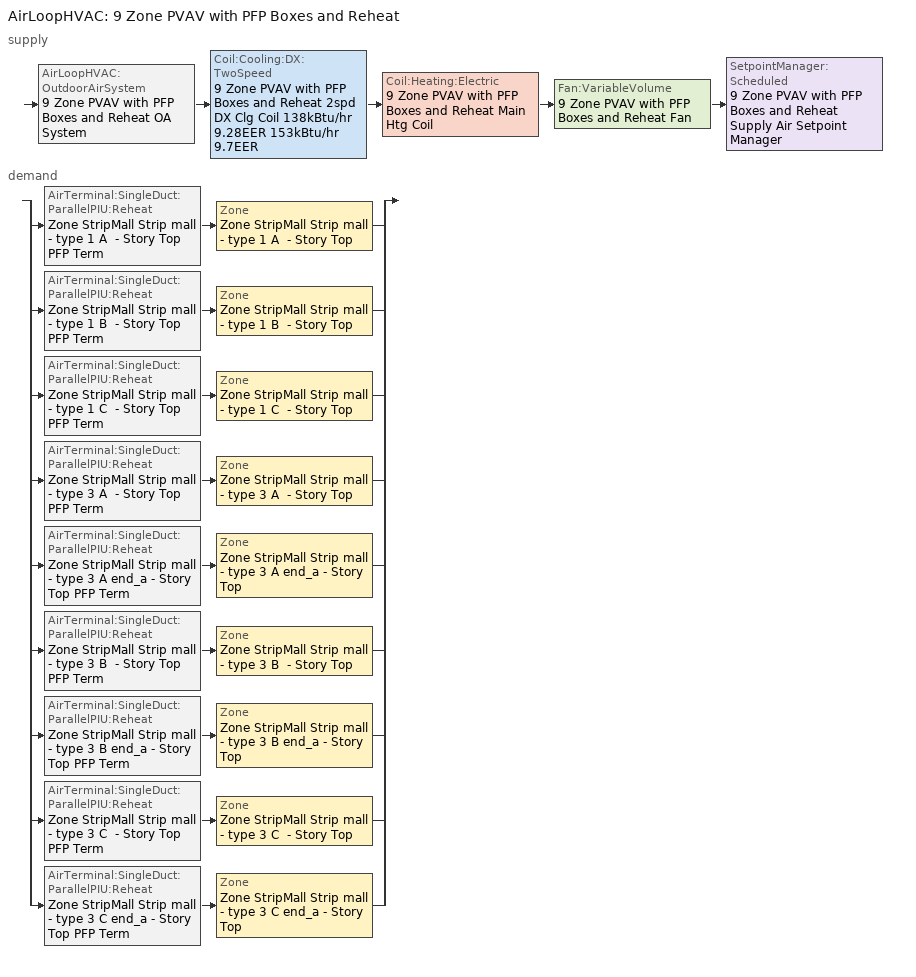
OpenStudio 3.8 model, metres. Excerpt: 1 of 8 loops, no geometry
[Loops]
AirLoopHVAC '9 Zone PVAV with PFP Boxes and Reheat'
 supply: AirLoopHVAC:OutdoorAirSystem '9 Zone PVAV with PFP Boxes and Reheat OA System' > Coil:Cooling:DX:TwoSpeed '9 Zone PVAV with PFP Boxes and Reheat 2spd DX Clg Coil 138kBtu/hr 9.28EER 153kBtu/hr 9.7EER' > Coil:Heating:Electric '9 Zone PVAV with PFP Boxes and Reheat Main Htg Coil' > Fan:VariableVolume '9 Zone PVAV with PFP Boxes and Reheat Fan' > SetpointManager:Scheduled '9 Zone PVAV with PFP Boxes and Reheat Supply Air Setpoint Manager'
 demand: split
  | AirTerminal:SingleDuct:ParallelPIU:Reheat 'Zone StripMall Strip mall - type 1 A  - Story Top PFP Term' > Zone 'Zone StripMall Strip mall - type 1 A  - Story Top'
  | AirTerminal:SingleDuct:ParallelPIU:Reheat 'Zone StripMall Strip mall - type 1 B  - Story Top PFP Term' > Zone 'Zone StripMall Strip mall - type 1 B  - Story Top'
  | AirTerminal:SingleDuct:ParallelPIU:Reheat 'Zone StripMall Strip mall - type 1 C  - Story Top PFP Term' > Zone 'Zone StripMall Strip mall - type 1 C  - Story Top'
  | AirTerminal:SingleDuct:ParallelPIU:Reheat 'Zone StripMall Strip mall - type 3 A  - Story Top PFP Term' > Zone 'Zone StripMall Strip mall - type 3 A  - Story Top'
  | AirTerminal:SingleDuct:ParallelPIU:Reheat 'Zone StripMall Strip mall - type 3 A end_a - Story Top PFP Term' > Zone 'Zone StripMall Strip mall - type 3 A end_a - Story Top'
  | AirTerminal:SingleDuct:ParallelPIU:Reheat 'Zone StripMall Strip mall - type 3 B  - Story Top PFP Term' > Zone 'Zone StripMall Strip mall - type 3 B  - Story Top'
  | AirTerminal:SingleDuct:ParallelPIU:Reheat 'Zone StripMall Strip mall - type 3 B end_a - Story Top PFP Term' > Zone 'Zone StripMall Strip mall - type 3 B end_a - Story Top'
  | AirTerminal:SingleDuct:ParallelPIU:Reheat 'Zone StripMall Strip mall - type 3 C  - Story Top PFP Term' > Zone 'Zone StripMall Strip mall - type 3 C  - Story Top'
  | AirTerminal:SingleDuct:ParallelPIU:Reheat 'Zone StripMall Strip mall - type 3 C end_a - Story Top PFP Term' > Zone 'Zone StripMall Strip mall - type 3 C end_a - Story Top'
[Sizing:Zone] Zone Cooling Design Supply Air Temperature Input Method=SupplyAirTemperature; Zone Cooling Design Supply Air Temperature {C}=12.7778; Zone Cooling Design Supply Air Temperature Difference {deltaC}=11.11; Zone Heating Design Supply Air Temperature Input Method=SupplyAirTemperature; Zone Heating Design Supply Air Temperature {C}=40; Zone Heating Design Supply Air Temperature Difference {deltaC}=11.11; Zone Cooling Design Supply Air Humidity Ratio {kg-H2O/kg-air}=0.0085; Zone Heating Design Supply Air Humidity Ratio {kg-H2O/kg-air}=0.008; Cooling Design Air Flow Method=DesignDay; Heating Design Air Flow Method=DesignDay; Account for Dedicated Outdoor Air System=No; Dedicated Outdoor Air System Control Strategy=NeutralSupplyAir; Dedicated Outdoor Air Low Setpoint Temperature for Design {C}=autosize; Dedicated Outdoor Air High Setpoint Temperature for Design {C}=autosize; Zone Load Sizing Method=Sensible Load Only No Latent Load; Zone Latent Cooling Design Supply Air Humidity Ratio Input Method=HumidityRatioDifference; Zone Cooling Design Supply Air Humidity Ratio Difference {kgWater/kgDryAir}=0.005; Zone Latent Heating Design Supply Air Humidity Ratio Input Method=HumidityRatioDifference; Zone Humidification Design Supply Air Humidity Ratio Difference {kgWater/kgDryAir}=0.005
Zone StripMall Strip mall - type 3 A end_a - Story Top; Zone StripMall Strip mall - type 3 B end_a - Story Top; Zone StripMall Strip mall - type 3 C end_a - Story Top; Zone StripMall Strip mall - type 3 A  - Story Top; Zone StripMall Strip mall - type 3 B  - Story Top; Zone StripMall Strip mall - type 3 C  - Story Top; Zone StripMall Strip mall - type 1 A  - Story Top; Zone StripMall Strip mall - type 1 B  - Story Top; Zone StripMall Strip mall - type 1 C  - Story Top
[Zone equipment]
Zone StripMall Strip mall - type 3 A end_a - Story Top: Zone StripMall Strip mall - type 3 A end_a - Story Top PFP Term
Zone StripMall Strip mall - type 3 B end_a - Story Top: Zone StripMall Strip mall - type 3 B end_a - Story Top PFP Term
Zone StripMall Strip mall - type 3 C end_a - Story Top: Zone StripMall Strip mall - type 3 C end_a - Story Top PFP Term
Zone StripMall Strip mall - type 3 A  - Story Top: Zone StripMall Strip mall - type 3 A  - Story Top PFP Term
Zone StripMall Strip mall - type 3 B  - Story Top: Zone StripMall Strip mall - type 3 B  - Story Top PFP Term
Zone StripMall Strip mall - type 3 C  - Story Top: Zone StripMall Strip mall - type 3 C  - Story Top PFP Term
Zone StripMall Strip mall - type 1 A  - Story Top: Zone StripMall Strip mall - type 1 A  - Story Top PFP Term
Zone StripMall Strip mall - type 1 B  - Story Top: Zone StripMall Strip mall - type 1 B  - Story Top PFP Term
Zone StripMall Strip mall - type 1 C  - Story Top: Zone StripMall Strip mall - type 1 C  - Story Top PFP Term
[SetpointManager:Scheduled]
9 Zone PVAV with PFP Boxes and Reheat Supply Air Setpoint Manager: Control Variable=Temperature; Schedule=Supply Air Temp - 55.0F; Setpoint Node or NodeList=9 Zone PVAV with PFP Boxes and Reheat Supply Outlet Node
[AirLoopHVAC]
9 Zone PVAV with PFP Boxes and Reheat: Availability Schedule=9 Zone PVAV with PFP Boxes and Reheat Occ Sch; Design Supply Air Flow Rate {m3/s}=1.69702; Design Return Air Flow Fraction of Supply Air Flow=1
[Sizing:System]
9 Zone PVAV with PFP Boxes and Reheat: Type of Load to Size On=Sensible; Design Outdoor Air Flow Rate {m3/s}=1.69702; Central Heating Maximum System Air Flow Ratio=0.3; Preheat Design Temperature {C}=7.22222; Preheat Design Humidity Ratio {kg-H2O/kg-Air}=0.008; Precool Design Temperature {C}=12.7778; Precool Design Humidity Ratio {kg-H2O/kg-Air}=0.008; Central Cooling Design Supply Air Temperature {C}=12.7778; Central Heating Design Supply Air Temperature {C}=12.7778; Sizing Option=Coincident; 100% Outdoor Air in Cooling=No; 100% Outdoor Air in Heating=No; Central Cooling Design Supply Air Humidity Ratio {kg-H2O/kg-Air}=0.0085; Central Heating Design Supply Air Humidity Ratio {kg-H2O/kg-Air}=0.008; Cooling Design Air Flow Method=DesignDay; Heating Design Air Flow Method=DesignDay; System Outdoor Air Method=ZoneSum; Zone Maximum Outdoor Air Fraction=1; Cooling Supply Air Flow Rate Per Floor Area {m3/s-m2}=0.00996765; Cooling Fraction of Autosized Cooling Supply Air Flow Rate=1; Cooling Supply Air Flow Rate Per Unit Cooling Capacity {m3/s-W}=3.94755e-05; Heating Supply Air Flow Rate Per Floor Area {m3/s-m2}=0.00996765; Heating Fraction of Autosized Heating Supply Air Flow Rate=1; Heating Fraction of Autosized Cooling Supply Air Flow Rate=1; Heating Supply Air Flow Rate Per Unit Heating Capacity {m3/s-W}=3.15882e-05; Cooling Design Capacity Method=CoolingDesignCapacity; Cooling Design Capacity {W}=21830.86; Cooling Design Capacity Per Floor Area {W/m2}=234.7; Fraction of Autosized Cooling Design Capacity=1; Heating Design Capacity Method=HeatingDesignCapacity; Heating Design Capacity {W}=5497.81; Heating Design Capacity Per Floor Area {W/m2}=157; Fraction of Autosized Heating Design Capacity=1; Central Cooling Capacity Control Method=OnOff; Occupant Diversity=1
[Fan:VariableVolume]
9 Zone PVAV with PFP Boxes and Reheat Fan: Availability Schedule=Always On Discrete; Fan Total Efficiency=0.58175; Pressure Rise {Pa}=1574.24; Maximum Flow Rate {m3/s}=1.69702; Fan Power Minimum Flow Rate Input Method=Fraction; Fan Power Minimum Flow Fraction=0.25; Fan Power Minimum Air Flow Rate {m3/s}=0; Motor Efficiency=0.895; Motor In Airstream Fraction=1; Fan Power Coefficient 1=0.04076; Fan Power Coefficient 2=0.0881; Fan Power Coefficient 3=-0.0729; Fan Power Coefficient 4=0.9437; Fan Power Coefficient 5=0
[Coil:Heating:Electric] Availability Schedule=Always On Discrete; Efficiency=1
Name | Nominal Capacity {W}
9 Zone PVAV with PFP Boxes and Reheat Main Htg Coil | 9509.15
Zone StripMall Strip mall - type 1 A  - Story Top Electric Reheat Coil | 6778.88
Zone StripMall Strip mall - type 1 B  - Story Top Electric Reheat Coil | 6705.55
Zone StripMall Strip mall - type 1 C  - Story Top Electric Reheat Coil | 5582.62
Zone StripMall Strip mall - type 3 A  - Story Top Electric Reheat Coil | 3995.08
Zone StripMall Strip mall - type 3 A end_a - Story Top Electric Reheat Coil | 5502.08
Zone StripMall Strip mall - type 3 B  - Story Top Electric Reheat Coil | 3592.69
Zone StripMall Strip mall - type 3 B end_a - Story Top Electric Reheat Coil | 5792.19
Zone StripMall Strip mall - type 3 C  - Story Top Electric Reheat Coil | 3164.48
Zone StripMall Strip mall - type 3 C end_a - Story Top Electric Reheat Coil | 4866.06
[Coil:Cooling:DX:TwoSpeed]
9 Zone PVAV with PFP Boxes and Reheat 2spd DX Clg Coil 138kBtu/hr 9.28EER 153kBtu/hr 9.7EER: Availability Schedule=Always On Discrete; Rated High Speed Total Cooling Capacity {W}=30909; Rated High Speed Sensible Heat Ratio=0.800144; Rated High Speed COP {W/W}=3.36599; Rated High Speed Air Flow Rate {m3/s}=1.69702; Rated High Speed Evaporator Fan Power Per Volume Flow Rate 2017 {W/(m3/s)}=773.3; Rated High Speed Evaporator Fan Power Per Volume Flow Rate 2023 {W/(m3/s)}=934.4; Unit Internal Static Air Pressure {Pa}=773.3; Total Cooling Capacity Function of Temperature Curve=CoilClgDXQRatio_fTwbToadbSI; Total Cooling Capacity Function of Flow Fraction Curve=CoilClgDXSnglQRatio_fCFMRatio; Energy Input Ratio Function of Temperature Curve=CoilClgDXEIRRatio_fTwbToadbSI; Energy Input Ratio Function of Flow Fraction Curve=CoilClgDXSnglEIRRatio_fCFMRatio; Part Load Fraction Correlation Curve=CoilClgDXEIRRatio_fQFrac; Rated Low Speed Total Cooling Capacity {W}=10302; Rated Low Speed Sensible Heat Ratio=0.800144; Rated Low Speed COP {W/W}=3.36599; Rated Low Speed Air Flow Rate {m3/s}=0.565617; Rated Low Speed Evaporator Fan Power Per Volume Flow Rate 2017 {W/(m3/s)}=773.3; Rated Low Speed Evaporator Fan Power Per Volume Flow Rate 2023 {W/(m3/s)}=934.4; Low Speed Total Cooling Capacity Function of Temperature Curve=CoilClgDXQRatio_fTwbToadbSI; Low Speed Energy Input Ratio Function of Temperature Curve=CoilClgDXEIRRatio_fTwbToadbSI; Condenser Type=AirCooled; Minimum Outdoor Dry-Bulb Temperature for Compressor Operation {C}=-25; High Speed Evaporative Condenser Effectiveness=0.9; High Speed Evaporative Condenser Air Flow Rate {m3/s}=Autosize; High Speed Evaporative Condenser Pump Rated Power Consumption {W}=Autosize; Low Speed Evaporative Condenser Effectiveness=0.9; Low Speed Evaporative Condenser Air Flow Rate {m3/s}=Autosize; Low Speed Evaporative Condenser Pump Rated Power Consumption {W}=Autosize; Basin Heater Capacity {W/K}=0; Basin Heater Setpoint Temperature {C}=2
[Controller:OutdoorAir]
9 Zone PVAV with PFP Boxes and Reheat OA Controller: Minimum Outdoor Air Flow Rate {m3/s}=0.353961; Maximum Outdoor Air Flow Rate {m3/s}=1.69702; Economizer Control Type=FixedDryBulb; Economizer Control Action Type=ModulateFlow; Economizer Maximum Limit Dry-Bulb Temperature {C}=23.8889; Lockout Type=LockoutWithCompressor; Minimum Limit Type=FixedMinimum; Minimum Outdoor Air Schedule=9 Zone PVAV with PFP Boxes and Reheat_night_ventcycle_schedule; Controller Mechanical Ventilation=9 Zone PVAV with PFP Boxes and Reheat Vent Controller; High Humidity Control=No; Heat Recovery Bypass Control Type=BypassWhenWithinEconomizerLimits; Economizer Operation Staging=InterlockedWithMechanicalCooling
[Controller:MechanicalVentilation]
9 Zone PVAV with PFP Boxes and Reheat Vent Controller: Availability Schedule=Always On Discrete; System Outdoor Air Method=ZoneSum
[AirLoopHVAC:OutdoorAirSystem]
9 Zone PVAV with PFP Boxes and Reheat OA System: Controller=9 Zone PVAV with PFP Boxes and Reheat OA Controller
[Fan:ConstantVolume] Availability Schedule=9 Zone PVAV with PFP Boxes and Reheat Occ Sch; Fan Total Efficiency=0.4675; Pressure Rise {Pa}=0; Motor Efficiency=0.85; Motor In Airstream Fraction=1
Name | Maximum Flow Rate {m3/s}
Zone StripMall Strip mall - type 1 A  - Story Top PFP Term Fan | 0.272917
Zone StripMall Strip mall - type 1 B  - Story Top PFP Term Fan | 0.246217
Zone StripMall Strip mall - type 1 C  - Story Top PFP Term Fan | 0.212681
Zone StripMall Strip mall - type 3 A  - Story Top PFP Term Fan | 0.156938
Zone StripMall Strip mall - type 3 A end_a - Story Top PFP Term Fan | 0.228587
Zone StripMall Strip mall - type 3 B  - Story Top PFP Term Fan | 0.121144
Zone StripMall Strip mall - type 3 B end_a - Story Top PFP Term Fan | 0.227324
Zone StripMall Strip mall - type 3 C  - Story Top PFP Term Fan | 0.114923
Zone StripMall Strip mall - type 3 C end_a - Story Top PFP Term Fan | 0.196707
[AirTerminal:SingleDuct:ParallelPIU:Reheat] Availability Schedule=Always On Discrete; Maximum Hot Water or Steam Flow Rate {m3/s}=Autosize; Minimum Hot Water or Steam Flow Rate {m3/s}=0; Convergence Tolerance=0.001
Name | Maximum Primary Air Flow Rate {m3/s} | Maximum Secondary Air Flow Rate {m3/s} | Minimum Primary Air Flow Fraction | Fan On Flow Fraction | Fan | Reheat Coil
Zone StripMall Strip mall - type 1 A  - Story Top PFP Term | 0.272917 | 0.272917 | 0.165361 | 0.165361 | Zone StripMall Strip mall - type 1 A  - Story Top PFP Term Fan | Zone StripMall Strip mall - type 1 A  - Story Top Electric Reheat Coil
Zone StripMall Strip mall - type 1 B  - Story Top PFP Term | 0.246217 | 0.246217 | 0.244391 | 0.244391 | Zone StripMall Strip mall - type 1 B  - Story Top PFP Term Fan | Zone StripMall Strip mall - type 1 B  - Story Top Electric Reheat Coil
Zone StripMall Strip mall - type 1 C  - Story Top PFP Term | 0.212681 | 0.212681 | 0.212196 | 0.212196 | Zone StripMall Strip mall - type 1 C  - Story Top PFP Term Fan | Zone StripMall Strip mall - type 1 C  - Story Top Electric Reheat Coil
Zone StripMall Strip mall - type 3 A  - Story Top PFP Term | 0.156938 | 0.156938 | 0.186071 | 0.186071 | Zone StripMall Strip mall - type 3 A  - Story Top PFP Term Fan | Zone StripMall Strip mall - type 3 A  - Story Top Electric Reheat Coil
Zone StripMall Strip mall - type 3 A end_a - Story Top PFP Term | 0.228587 | 0.228587 | 0.139363 | 0.139363 | Zone StripMall Strip mall - type 3 A end_a - Story Top PFP Term Fan | Zone StripMall Strip mall - type 3 A end_a - Story Top Electric Reheat Coil
Zone StripMall Strip mall - type 3 B  - Story Top PFP Term | 0.121144 | 0.121144 | 0.321401 | 0.321401 | Zone StripMall Strip mall - type 3 B  - Story Top PFP Term Fan | Zone StripMall Strip mall - type 3 B  - Story Top Electric Reheat Coil
Zone StripMall Strip mall - type 3 B end_a - Story Top PFP Term | 0.227324 | 0.227324 | 0.186849 | 0.186849 | Zone StripMall Strip mall - type 3 B end_a - Story Top PFP Term Fan | Zone StripMall Strip mall - type 3 B end_a - Story Top Electric Reheat Coil
Zone StripMall Strip mall - type 3 C  - Story Top PFP Term | 0.114923 | 0.114923 | 0.254099 | 0.254099 | Zone StripMall Strip mall - type 3 C  - Story Top PFP Term Fan | Zone StripMall Strip mall - type 3 C  - Story Top Electric Reheat Coil
Zone StripMall Strip mall - type 3 C end_a - Story Top PFP Term | 0.196707 | 0.196707 | 0.161949 | 0.161949 | Zone StripMall Strip mall - type 3 C end_a - Story Top PFP Term Fan | Zone StripMall Strip mall - type 3 C end_a - Story Top Electric Reheat Coil
[Schedule:Ruleset]
Name | Default Day Schedule | Summer Design Day Schedule | Winter Design Day Schedule
Supply Air Temp - 55.0F | Supply Air Temp - 55.0F Default
9 Zone PVAV with PFP Boxes and Reheat Occ Sch | 9 Zone PVAV with PFP Boxes and Reheat Occ Sch Default | 9 Zone PVAV with PFP Boxes and Reheat Occ Sch Summer Design Day | 9 Zone PVAV with PFP Boxes and Reheat Occ Sch Winter Design Day
[Schedule:Day]
Supply Air Temp - 55.0F Default; autogen Supply Air Temp - 55.0F 0_day_sch: Average, 24, 0, 12.7778
9 Zone PVAV with PFP Boxes and Reheat Occ Sch Default: 10, 45, 0, 17, 45, 1, 24, 0, 0
9 Zone PVAV with PFP Boxes and Reheat Occ Sch Winter Design Day; 9 Zone PVAV with PFP Boxes and Reheat Occ Sch Summer Design Day: 24, 0, 1
9 Zone PVAV with PFP Boxes and Reheat Occ Sch Saturday: 13, 0, 0, 20, 3, 1, 24, 0, 0
9 Zone PVAV with PFP Boxes and Reheat Occ Sch Sunday: 15, 0, 0, 19, 52, 1, 24, 0, 0
[Schedule:Rule]
autogen Supply Air Temp - 55.0F 0: Schedule Ruleset=Supply Air Temp - 55.0F; Rule Order=0; Day Schedule=autogen Supply Air Temp - 55.0F 0_day_sch; Apply Sunday=Yes; Apply Monday=Yes; Apply Tuesday=Yes; Apply Wednesday=Yes; Apply Thursday=Yes; Apply Friday=Yes; Apply Saturday=Yes; Date Specification Type=SpecificDates; Specific Month 1=1; Specific Day 1=6; Specific Month 2=1; Specific Day 2=7; Specific Month 3=1; Specific Day 3=13; Specific Month 4=1; Specific Day 4=14; Specific Month 5=1; Specific Day 5=20; Specific Month 6=1; Specific Day 6=21; Specific Month 7=1; Specific Day 7=27; Specific Month 8=1; Specific Day 8=28; Specific Month 9=2; Specific Day 9=3; Specific Month 10=2; Specific Day 10=4; Specific Month 11=2; Specific Day 11=10; Specific Month 12=2; Specific Day 12=11; Specific Month 13=2; Specific Day 13=17; Specific Month 14=2; Specific Day 14=18; Specific Month 15=2; Specific Day 15=24; Specific Month 16=2; Specific Day 16=25; Specific Month 17=3; Specific Day 17=3; Specific Month 18=3; Specific Day 18=4; Specific Month 19=3; Specific Day 19=10; Specific Month 20=3; Specific Day 20=11; Specific Month 21=3; Specific Day 21=17; Specific Month 22=3; Specific Day 22=18; Specific Month 23=3; Specific Day 23=24; Specific Month 24=3; Specific Day 24=25; Specific Month 25=3; Specific Day 25=31; Specific Month 26=4; Specific Day 26=1; Specific Month 27=4; Specific Day 27=7; Specific Month 28=4; Specific Day 28=8; Specific Month 29=4; Specific Day 29=14; Specific Month 30=4; Specific Day 30=15; Specific Month 31=4; Specific Day 31=21; Specific Month 32=4; Specific Day 32=22; Specific Month 33=4; Specific Day 33=28; Specific Month 34=4; Specific Day 34=29; Specific Month 35=5; Specific Day 35=5; Specific Month 36=5; Specific Day 36=6; Specific Month 37=5; Specific Day 37=12; Specific Month 38=5; Specific Day 38=13; Specific Month 39=5; Specific Day 39=19; Specific Month 40=5; Specific Day 40=20; Specific Month 41=5; Specific Day 41=26; Specific Month 42=5; Specific Day 42=27; Specific Month 43=6; Specific Day 43=2; Specific Month 44=6; Specific Day 44=3; Specific Month 45=6; Specific Day 45=9; Specific Month 46=6; Specific Day 46=10; Specific Month 47=6; Specific Day 47=16; Specific Month 48=6; Specific Day 48=17; Specific Month 49=6; Specific Day 49=23; Specific Month 50=6; Specific Day 50=24; Specific Month 51=6; Specific Day 51=30; Specific Month 52=7; Specific Day 52=1; Specific Month 53=7; Specific Day 53=7; Specific Month 54=7; Specific Day 54=8; Specific Month 55=7; Specific Day 55=14; Specific Month 56=7; Specific Day 56=15; Specific Month 57=7; Specific Day 57=21; Specific Month 58=7; Specific Day 58=22; Specific Month 59=7; Specific Day 59=28; Specific Month 60=7; Specific Day 60=29; Specific Month 61=8; Specific Day 61=4; Specific Month 62=8; Specific Day 62=5; Specific Month 63=8; Specific Day 63=11; Specific Month 64=8; Specific Day 64=12; Specific Month 65=8; Specific Day 65=18; Specific Month 66=8; Specific Day 66=19; Specific Month 67=8; Specific Day 67=25; Specific Month 68=8; Specific Day 68=26; Specific Month 69=9; Specific Day 69=1; Specific Month 70=9; Specific Day 70=2; Specific Month 71=9; Specific Day 71=8; Specific Month 72=9; Specific Day 72=9; Specific Month 73=9; Specific Day 73=15; Specific Month 74=9; Specific Day 74=16; Specific Month 75=9; Specific Day 75=22; Specific Month 76=9; Specific Day 76=23; Specific Month 77=9; Specific Day 77=29; Specific Month 78=9; Specific Day 78=30; Specific Month 79=10; Specific Day 79=6; Specific Month 80=10; Specific Day 80=7; Specific Month 81=10; Specific Day 81=13; Specific Month 82=10; Specific Day 82=14; Specific Month 83=10; Specific Day 83=20; Specific Month 84=10; Specific Day 84=21; Specific Month 85=10; Specific Day 85=27; Specific Month 86=10; Specific Day 86=28; Specific Month 87=11; Specific Day 87=3; Specific Month 88=11; Specific Day 88=4; Specific Month 89=11; Specific Day 89=10; Specific Month 90=11; Specific Day 90=11; Specific Month 91=11; Specific Day 91=17; Specific Month 92=11; Specific Day 92=18; Specific Month 93=11; Specific Day 93=24; Specific Month 94=11; Specific Day 94=25; Specific Month 95=12; Specific Day 95=1; Specific Month 96=12; Specific Day 96=2; Specific Month 97=12; Specific Day 97=8; Specific Month 98=12; Specific Day 98=9; Specific Month 99=12; Specific Day 99=15; Specific Month 100=12; Specific Day 100=16; Specific Month 101=12; Specific Day 101=22; Specific Month 102=12; Specific Day 102=23; Specific Month 103=12; Specific Day 103=29; Specific Month 104=12; Specific Day 104=30
9 Zone PVAV with PFP Boxes and Reheat Occ Sch Saturday Rule: Schedule Ruleset=9 Zone PVAV with PFP Boxes and Reheat Occ Sch; Rule Order=1; Day Schedule=9 Zone PVAV with PFP Boxes and Reheat Occ Sch Saturday; Apply Saturday=Yes; Date Specification Type=DateRange; Start Month=1; Start Day=1; End Month=12; End Day=31
9 Zone PVAV with PFP Boxes and Reheat Occ Sch Sunday Rule: Schedule Ruleset=9 Zone PVAV with PFP Boxes and Reheat Occ Sch; Rule Order=0; Day Schedule=9 Zone PVAV with PFP Boxes and Reheat Occ Sch Sunday; Apply Sunday=Yes; Date Specification Type=DateRange; Start Month=1; Start Day=1; End Month=12; End Day=31
[Schedule:Constant] Value=1
Always On Discrete; 9 Zone PVAV with PFP Boxes and Reheat_night_ventcycle_schedule
[Curve:Biquadratic] Minimum Value of x=13.89; Maximum Value of x=25; Minimum Value of y=23.89; Maximum Value of y=46.11; Minimum Curve Output=0.77
Name | Coefficient1 Constant | Coefficient2 x | Coefficient3 x**2 | Coefficient4 y | Coefficient5 y**2 | Coefficient6 x*y | Maximum Curve Output
CoilClgDXQRatio_fTwbToadbSI | 0.86779 | 0.014245 | 0.000554 | -0.007569 | 3.2e-05 | -0.000191 | 1.29
CoilClgDXEIRRatio_fTwbToadbSI | 0.116709 | 0.028458 | -0.000411 | 0.021422 | 0.000162 | -0.00068 | 1.33
[Curve:Cubic]
CoilClgDXEIRRatio_fQFrac: Coefficient1 Constant=0; Coefficient2 x=5.1091; Coefficient3 x**2=-8.5515; Coefficient4 x**3=4.4744; Minimum Value of x=0.7; Maximum Value of x=1
[Curve:Quadratic]
Name | Coefficient1 Constant | Coefficient2 x | Coefficient3 x**2 | Minimum Value of x | Maximum Value of x
CoilClgDXSnglQRatio_fCFMRatio | 0.8 | 0.2 | 0 | 0.5 | 1.5
CoilClgDXSnglEIRRatio_fCFMRatio | 1.156 | -0.1816 | 0.0256 | 0 | 1
